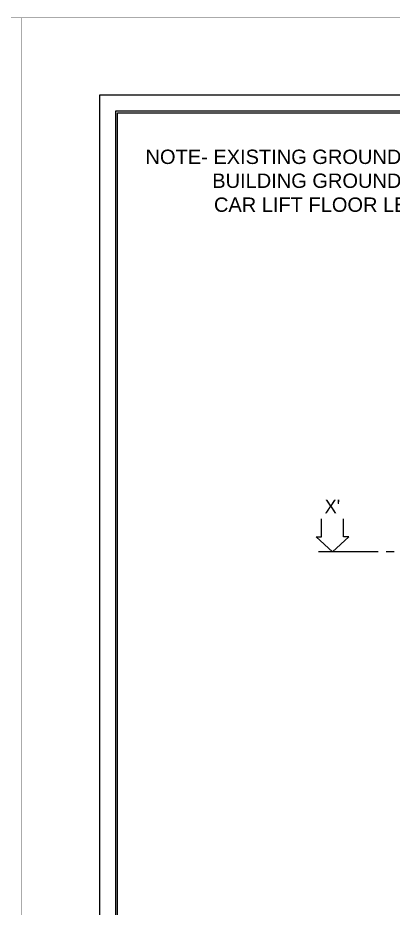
# Model space of a CAD drawing. Header units: millimetres. Extents: x -5 to 1510635, y -6 to 71285.
# Drawn here: x 697081 to 708807, y 19757 to 47525 of the extents above; entities that cross this region are included whole.
import ezdxf
from ezdxf.enums import TextEntityAlignment as Align

# ---------------------------------------------------------------- set-up
doc = ezdxf.new("R2010")
doc.units = ezdxf.units.MM
doc.header["$LTSCALE"] = 1000
doc.linetypes.add('CENTER', pattern=[2, 1.25, -0.25, 0.25, -0.25])
for name, color, linetype in [('1', 1, 'CENTER'), ('3', 3, 'Continuous'), ('MP-2', 42, 'Continuous'), ('MP-7', 7, 'Continuous'), ('MP-8', 8, 'Continuous')]:
    doc.layers.add(name, color=color, linetype=linetype)
doc.styles.add('GHD', font='OUTLINE', dxfattribs={"bigfont": 'GHD'})
doc.styles.add('H', font='arial.ttf')

msp = doc.modelspace()

# ---------------------------------------------------------------- linework, layer by layer
at = {"layer": '1'}
msp.add_line((722334.0391553725, 30872.93861450825, -6.421029768498295e-08), (707353.1102884115, 30872.93861450825, -6.421029768498295e-08), dxfattribs=at)
at = {"layer": '3'}
msp.add_line((707353.1102884115, 30872.93861450825, -6.421029768498295e-08), (706470.1105018911, 30872.93861450825, -6.421029768498295e-08), dxfattribs=at)
at = {"layer": 'MP-2'}
for p, q in [((706571.3170097879, 31335.25501198799, -6.421029768498295e-08), (706571.3170097879, 31898.41402994667, -6.421029768498295e-08)), ((707251.9007881331, 31335.24753105559, -6.421029768498295e-08), (707251.9007881331, 31898.40654901427, -6.421029768498295e-08)), ((706911.60740277, 30872.94609544065, -6.421029768498295e-08), (706403.2005750499, 31335.25501198799, -6.421029768498295e-08)), ((706403.2005750499, 31335.25501198799, -6.421029768498295e-08), (706571.3170097879, 31335.25501198799, -6.421029768498295e-08)), ((706911.60740277, 30872.94609544065, -6.421029768498295e-08), (707420.0142304898, 31335.25501198799, -6.421029768498295e-08)), ((707420.0172228712, 31335.24753105559, -6.421029768498295e-08), (707251.9007881331, 31335.24753105559, -6.421029768498295e-08))]:
    msp.add_line(p, q, dxfattribs=at)
at = {"layer": 'MP-2', "const_width": 10}
for points in [[(697200.0000000251, 3.14321368932724e-08), (630000.0000000251, 3.14321368932724e-08), (630000.0000000251, 47520.00000003143), (697200.0000000251, 47520.00000003143)], [(764400.0000000251, 3.14321368932724e-08), (697200.0000000251, 3.14321368932724e-08), (697200.0000000251, 47520.00000003143), (764400.0000000251, 47520.00000003143)]]:
    msp.add_lwpolyline(points, close=True, dxfattribs=at)
at = {"layer": 'MP-7'}
for points in [[(699640.0000000215, 45120.00000002678), (761960.0000000237, 45120.00000003597), (761960.0000000268, 2400.000000035972), (699640.0000000283, 2400.000000026776)], [(761461.0909091189, 2898.909090940957), (700138.9090909339, 2898.909090931644), (700138.9090909272, 44621.09090912133), (761461.0909091114, 44621.09090912633)], [(700194.3434343621, 44565.65656568296), (761405.6565656811, 44565.65656569297), (761405.6565656855, 2954.34343437443), (700194.3434343695, 2954.343434364651)]]:
    msp.add_lwpolyline(points, close=True, dxfattribs=at)

# ---------------------------------------------------------------- texts
at = {"layer": '3', "style": 'GHD'}
msp.add_text("X'", height=423.3599999996148, dxfattribs=at).set_placement((706907.6901366675, 32076.29498913791, -6.421029768498295e-08), align=Align.CENTER)
at = {"layer": 'MP-8', "linetype": 'ByBlock', "insert": (701070.0195153502, 43413.85078396363), "char_height": 447.616212621238, "attachment_point": 1, "style": 'H'}
msp.add_mtext_dynamic_manual_height_columns('{\\fArial|b0|i0|c238|p34;NOTE- EXISTING GROUND LEVEL %%P0\\P            BUILDING GROUND FLOOR FINISHED LEVEL +600\\P^I  CAR LIFT FLOOR LEVEL +150}', width=29952.96773277828, gutter_width=1598.629330790136, heights=[0], dxfattribs=at)

doc.saveas('drawing.dxf')
